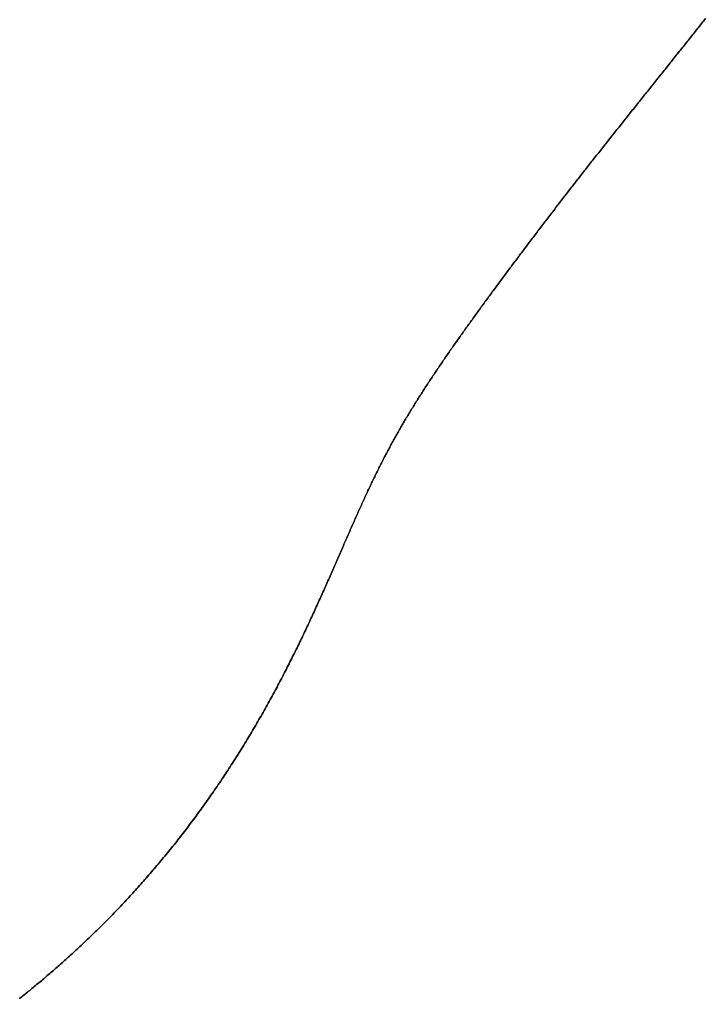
# Model space of a CAD drawing. Header units: inches. Extents: x 130170 to 284068, y 377793 to 804530.
# Drawn here: x 257241.6 to 257311.5, y 735571.9 to 735671.7 of the extents above; entities that cross this region are included whole.
import ezdxf

# ---------------------------------------------------------------- set-up
doc = ezdxf.new("R2010")
doc.units = ezdxf.units.IN
doc.header["$MEASUREMENT"] = 0
doc.layers.add('muni_il', color=7, linetype='Continuous')

msp = doc.modelspace()

# ---------------------------------------------------------------- linework, layer by layer
at = {"layer": 'muni_il'}
for points in [[(257241.623, 735571.885), (257241.736, 735571.975), (257241.849, 735572.066), (257241.963, 735572.157), (257242.077, 735572.249), (257242.191, 735572.341), (257242.306, 735572.434), (257242.422, 735572.528), (257242.538, 735572.622), (257242.654, 735572.717), (257242.771, 735572.813), (257242.888, 735572.909), (257243.005, 735573.005), (257243.124, 735573.103), (257243.242, 735573.201), (257243.361, 735573.3), (257243.48, 735573.399), (257243.6, 735573.499), (257243.72, 735573.6), (257243.841, 735573.701), (257243.962, 735573.803), (257244.083, 735573.905), (257244.205, 735574.009), (257244.327, 735574.113), (257244.45, 735574.217), (257244.573, 735574.322), (257244.696, 735574.428), (257244.82, 735574.535), (257244.944, 735574.642), (257245.069, 735574.75), (257245.193, 735574.859), (257245.319, 735574.968), (257245.444, 735575.078), (257245.57, 735575.189), (257245.696, 735575.3), (257245.823, 735575.412), (257245.95, 735575.525), (257246.077, 735575.638), (257246.205, 735575.752), (257246.333, 735575.867), (257246.462, 735575.983), (257246.59, 735576.099), (257246.719, 735576.216), (257246.848, 735576.333), (257246.978, 735576.451), (257247.108, 735576.57), (257247.238, 735576.69), (257247.368, 735576.81), (257247.499, 735576.931), (257247.63, 735577.053), (257247.761, 735577.176), (257247.893, 735577.299), (257248.025, 735577.422), (257248.157, 735577.547), (257248.289, 735577.672), (257248.422, 735577.798), (257248.555, 735577.925), (257248.688, 735578.052), (257248.821, 735578.18), (257248.954, 735578.309), (257249.088, 735578.438), (257249.222, 735578.568), (257249.356, 735578.699), (257249.49, 735578.83), (257249.624, 735578.963), (257249.759, 735579.095), (257249.894, 735579.229), (257250.029, 735579.363), (257250.164, 735579.498), (257250.299, 735579.634), (257250.435, 735579.77), (257250.57, 735579.907), (257250.706, 735580.045), (257250.842, 735580.183), (257250.977, 735580.322), (257251.113, 735580.462), (257251.25, 735580.602), (257251.386, 735580.743), (257251.522, 735580.885), (257251.658, 735581.027), (257251.795, 735581.17), (257251.931, 735581.314), (257252.068, 735581.458), (257252.205, 735581.603), (257252.342, 735581.749), (257252.478, 735581.895), (257252.615, 735582.042), (257252.752, 735582.19), (257252.889, 735582.338), (257253.026, 735582.487), (257253.162, 735582.636), (257253.299, 735582.786), (257253.436, 735582.937), (257253.573, 735583.088), (257253.71, 735583.24), (257253.847, 735583.393), (257253.983, 735583.546), (257254.12, 735583.7), (257254.257, 735583.855), (257254.393, 735584.01), (257254.53, 735584.165), (257254.666, 735584.322), (257254.803, 735584.478), (257254.939, 735584.636), (257255.075, 735584.794), (257255.211, 735584.953), (257255.347, 735585.112), (257255.483, 735585.271), (257255.619, 735585.432), (257255.755, 735585.593), (257255.89, 735585.754), (257256.026, 735585.916), (257256.161, 735586.079), (257256.296, 735586.242), (257256.431, 735586.405), (257256.566, 735586.569), (257256.701, 735586.734), (257256.835, 735586.899), (257256.969, 735587.065), (257257.103, 735587.231), (257257.237, 735587.398), (257257.371, 735587.565), (257257.504, 735587.733), (257257.637, 735587.901), (257257.77, 735588.069), (257257.903, 735588.239), (257258.036, 735588.408), (257258.168, 735588.578), (257258.3, 735588.749), (257258.432, 735588.92), (257258.564, 735589.091), (257258.695, 735589.263), (257258.826, 735589.435), (257258.957, 735589.608), (257259.087, 735589.781), (257259.217, 735589.955), (257259.347, 735590.129), (257259.477, 735590.303), (257259.606, 735590.478), (257259.735, 735590.653), (257259.864, 735590.829), (257259.992, 735591.005), (257260.12, 735591.181), (257260.248, 735591.358), (257260.375, 735591.535), (257260.502, 735591.712), (257260.629, 735591.89), (257260.755, 735592.068), (257260.881, 735592.246), (257261.007, 735592.425), (257261.132, 735592.604), (257261.257, 735592.784), (257261.382, 735592.963), (257261.506, 735593.143), (257261.63, 735593.323), (257261.753, 735593.504), (257261.876, 735593.685), (257261.999, 735593.866), (257262.121, 735594.047), (257262.243, 735594.228), (257262.364, 735594.41), (257262.486, 735594.592), (257262.606, 735594.774), (257262.726, 735594.957), (257262.846, 735595.14), (257262.966, 735595.322), (257263.084, 735595.505), (257263.203, 735595.689), (257263.321, 735595.872), (257263.439, 735596.056), (257263.556, 735596.24), (257263.673, 735596.424), (257263.789, 735596.608), (257263.905, 735596.792), (257264.02, 735596.976), (257264.135, 735597.161), (257264.25, 735597.345), (257264.364, 735597.53), (257264.478, 735597.715), (257264.591, 735597.9), (257264.703, 735598.085), (257264.816, 735598.27), (257264.927, 735598.455), (257265.039, 735598.64), (257265.15, 735598.825), (257265.26, 735599.011), (257265.37, 735599.196), (257265.479, 735599.381), (257265.588, 735599.567), (257265.696, 735599.752), (257265.805, 735599.937), (257265.912, 735600.123), (257266.019, 735600.308), (257266.126, 735600.494), (257266.232, 735600.679), (257266.337, 735600.864), (257266.442, 735601.05), (257266.547, 735601.235), (257266.651, 735601.42), (257266.754, 735601.605), (257266.857, 735601.79), (257266.96, 735601.975), (257267.062, 735602.16), (257267.164, 735602.345), (257267.265, 735602.529), (257267.366, 735602.714), (257267.466, 735602.898), (257267.565, 735603.082), (257267.665, 735603.266), (257267.763, 735603.45), (257267.861, 735603.634), (257267.959, 735603.818), (257268.056, 735604.001), (257268.153, 735604.185), (257268.249, 735604.368), (257268.345, 735604.551), (257268.44, 735604.733), (257268.535, 735604.916), (257268.629, 735605.098), (257268.723, 735605.28), (257268.816, 735605.462), (257268.909, 735605.644), (257269.002, 735605.825), (257269.093, 735606.006), (257269.185, 735606.187), (257269.276, 735606.368), (257269.366, 735606.548), (257269.456, 735606.728), (257269.546, 735606.908), (257269.635, 735607.087), (257269.723, 735607.266), (257269.811, 735607.445), (257269.899, 735607.624), (257269.986, 735607.802), (257270.073, 735607.98), (257270.159, 735608.158), (257270.245, 735608.335), (257270.33, 735608.512), (257270.415, 735608.688), (257270.499, 735608.864), (257270.583, 735609.04), (257270.667, 735609.216), (257270.75, 735609.391), (257270.833, 735609.566), (257270.915, 735609.74), (257270.997, 735609.914), (257271.078, 735610.087), (257271.159, 735610.261), (257271.24, 735610.433), (257271.32, 735610.606), (257271.399, 735610.778), (257271.479, 735610.949), (257271.558, 735611.12), (257271.636, 735611.291), (257271.714, 735611.461), (257271.792, 735611.631), (257271.869, 735611.8), (257271.946, 735611.969), (257272.023, 735612.138), (257272.099, 735612.306), (257272.174, 735612.473), (257272.25, 735612.64), (257272.325, 735612.807), (257272.399, 735612.973), (257272.474, 735613.139), (257272.548, 735613.304), (257272.621, 735613.469), (257272.694, 735613.633), (257272.767, 735613.797), (257272.84, 735613.96), (257272.912, 735614.123), (257272.984, 735614.285), (257273.056, 735614.447), (257273.127, 735614.609), (257273.198, 735614.77), (257273.268, 735614.93), (257273.339, 735615.09), (257273.408, 735615.249), (257273.478, 735615.408), (257273.548, 735615.566), (257273.617, 735615.724), (257273.686, 735615.882), (257273.754, 735616.038), (257273.822, 735616.195), (257273.891, 735616.351), (257273.958, 735616.506), (257274.026, 735616.661), (257274.093, 735616.815), (257274.16, 735616.969), (257274.227, 735617.122), (257274.293, 735617.275), (257274.36, 735617.427), (257274.426, 735617.579), (257274.492, 735617.73), (257274.557, 735617.881), (257274.623, 735618.031), (257274.688, 735618.181), (257274.753, 735618.33), (257274.818, 735618.479), (257274.883, 735618.627), (257274.947, 735618.774), (257275.011, 735618.922), (257275.076, 735619.068), (257275.139, 735619.215), (257275.203, 735619.36), (257275.267, 735619.505), (257275.331, 735619.65), (257275.394, 735619.795), (257275.457, 735619.938), (257275.52, 735620.082), (257275.583, 735620.224), (257275.646, 735620.367), (257275.709, 735620.508), (257275.772, 735620.65), (257275.834, 735620.791), (257275.897, 735620.931), (257275.959, 735621.071), (257276.021, 735621.21), (257276.084, 735621.349), (257276.146, 735621.488), (257276.208, 735621.626), (257276.27, 735621.764), (257276.332, 735621.901), (257276.394, 735622.038), (257276.456, 735622.174), (257276.517, 735622.31), (257276.579, 735622.446), (257276.641, 735622.581), (257276.703, 735622.715), (257276.764, 735622.849), (257276.826, 735622.983), (257276.888, 735623.117), (257276.95, 735623.25), (257277.011, 735623.382), (257277.073, 735623.515), (257277.135, 735623.646), (257277.197, 735623.778), (257277.258, 735623.909), (257277.32, 735624.04), (257277.382, 735624.17), (257277.444, 735624.3), (257277.506, 735624.429), (257277.568, 735624.559), (257277.63, 735624.688), (257277.692, 735624.816), (257277.754, 735624.944), (257277.816, 735625.072), (257277.879, 735625.2), (257277.941, 735625.327), (257278.004, 735625.454), (257278.066, 735625.581), (257278.129, 735625.707), (257278.192, 735625.833), (257278.255, 735625.959), (257278.318, 735626.084), (257278.381, 735626.21), (257278.444, 735626.334), (257278.507, 735626.459), (257278.571, 735626.583), (257278.634, 735626.708), (257278.698, 735626.831), (257278.762, 735626.955), (257278.826, 735627.079), (257278.89, 735627.202), (257278.954, 735627.325), (257279.019, 735627.447), (257279.083, 735627.57), (257279.148, 735627.692), (257279.213, 735627.814), (257279.278, 735627.936), (257279.344, 735628.058), (257279.409, 735628.179), (257279.475, 735628.301), (257279.541, 735628.422), (257279.607, 735628.543), (257279.673, 735628.664), (257279.739, 735628.784), (257279.806, 735628.905), (257279.873, 735629.025), (257279.94, 735629.146), (257280.007, 735629.266), (257280.074, 735629.386), (257280.142, 735629.506), (257280.21, 735629.625), (257280.278, 735629.745), (257280.346, 735629.865), (257280.415, 735629.984), (257280.483, 735630.104), (257280.552, 735630.223), (257280.621, 735630.342), (257280.691, 735630.461), (257280.76, 735630.58), (257280.83, 735630.699), (257280.9, 735630.818), (257280.971, 735630.937), (257281.041, 735631.056), (257281.112, 735631.175), (257281.183, 735631.294), (257281.255, 735631.412), (257281.326, 735631.531), (257281.398, 735631.65), (257281.47, 735631.768), (257281.542, 735631.887), (257281.615, 735632.006), (257281.688, 735632.124), (257281.761, 735632.243), (257281.834, 735632.362), (257281.908, 735632.48), (257281.981, 735632.599), (257282.055, 735632.718), (257282.13, 735632.836), (257282.204, 735632.955), (257282.279, 735633.074), (257282.354, 735633.193), (257282.43, 735633.311), (257282.505, 735633.43), (257282.581, 735633.549), (257282.657, 735633.668), (257282.734, 735633.787), (257282.81, 735633.906), (257282.888, 735634.025), (257282.965, 735634.144), (257283.042, 735634.264), (257283.12, 735634.383), (257283.198, 735634.502), (257283.276, 735634.622), (257283.355, 735634.741), (257283.433, 735634.861), (257283.512, 735634.98), (257283.592, 735635.1), (257283.671, 735635.22), (257283.751, 735635.34), (257283.831, 735635.46), (257283.912, 735635.58), (257283.992, 735635.701), (257284.073, 735635.821), (257284.154, 735635.941), (257284.235, 735636.062), (257284.317, 735636.182), (257284.399, 735636.303), (257284.481, 735636.424), (257284.563, 735636.545), (257284.646, 735636.666), (257284.729, 735636.787), (257284.812, 735636.909), (257284.895, 735637.03), (257284.979, 735637.152), (257285.062, 735637.273), (257285.146, 735637.395), (257285.231, 735637.517), (257285.315, 735637.639), (257285.4, 735637.761), (257285.485, 735637.883), (257285.57, 735638.006), (257285.656, 735638.128), (257285.742, 735638.251), (257285.827, 735638.374), (257285.914, 735638.497), (257286, 735638.62), (257286.087, 735638.743), (257286.173, 735638.866), (257286.26, 735638.99), (257286.348, 735639.113), (257286.435, 735639.237), (257286.523, 735639.361), (257286.611, 735639.484), (257286.699, 735639.609), (257286.787, 735639.733), (257286.876, 735639.857), (257286.964, 735639.981), (257287.053, 735640.106), (257287.142, 735640.231), (257287.232, 735640.355), (257287.321, 735640.48), (257287.411, 735640.605), (257287.501, 735640.73), (257287.591, 735640.856), (257287.681, 735640.981), (257287.772, 735641.107), (257287.862, 735641.232), (257287.953, 735641.358), (257288.044, 735641.484), (257288.136, 735641.61), (257288.227, 735641.736), (257288.319, 735641.863), (257288.41, 735641.989), (257288.502, 735642.115), (257288.594, 735642.242), (257288.686, 735642.369), (257288.779, 735642.495), (257288.872, 735642.622), (257288.964, 735642.749), (257289.057, 735642.876), (257289.15, 735643.004), (257289.243, 735643.131), (257289.337, 735643.258), (257289.43, 735643.386), (257289.524, 735643.514), (257289.618, 735643.641), (257289.712, 735643.769), (257289.806, 735643.897), (257289.9, 735644.025), (257289.995, 735644.153), (257290.089, 735644.281), (257290.184, 735644.409), (257290.278, 735644.538), (257290.373, 735644.666), (257290.468, 735644.795), (257290.564, 735644.923), (257290.659, 735645.052), (257290.754, 735645.181), (257290.85, 735645.31), (257290.946, 735645.439), (257291.042, 735645.568), (257291.137, 735645.696), (257291.234, 735645.826), (257291.33, 735645.955), (257291.426, 735646.084), (257291.522, 735646.213), (257291.619, 735646.343), (257291.715, 735646.472), (257291.812, 735646.602), (257291.909, 735646.731), (257292.006, 735646.861), (257292.103, 735646.991), (257292.2, 735647.12), (257292.298, 735647.25), (257292.395, 735647.38), (257292.493, 735647.51), (257292.59, 735647.64), (257292.688, 735647.77), (257292.786, 735647.9), (257292.883, 735648.03), (257292.981, 735648.16), (257293.079, 735648.29), (257293.178, 735648.42), (257293.276, 735648.55), (257293.374, 735648.681), (257293.473, 735648.811), (257293.571, 735648.941), (257293.67, 735649.072), (257293.768, 735649.202), (257293.867, 735649.333), (257293.966, 735649.463), (257294.065, 735649.593), (257294.164, 735649.724), (257294.263, 735649.854), (257294.362, 735649.985), (257294.462, 735650.116), (257294.561, 735650.246), (257294.66, 735650.377), (257294.76, 735650.508), (257294.859, 735650.638), (257294.959, 735650.769), (257295.059, 735650.899), (257295.158, 735651.03), (257295.258, 735651.161), (257295.358, 735651.292), (257295.458, 735651.422), (257295.559, 735651.553), (257295.659, 735651.684), (257295.759, 735651.815), (257295.859, 735651.946), (257295.96, 735652.076), (257296.06, 735652.207), (257296.161, 735652.338), (257296.261, 735652.469), (257296.362, 735652.6), (257296.463, 735652.73), (257296.564, 735652.861), (257296.665, 735652.992), (257296.765, 735653.123), (257296.867, 735653.254), (257296.968, 735653.385), (257297.069, 735653.516), (257297.17, 735653.646), (257297.271, 735653.777), (257297.373, 735653.908), (257297.474, 735654.039), (257297.576, 735654.17), (257297.677, 735654.301), (257297.779, 735654.432), (257297.88, 735654.562), (257297.982, 735654.693), (257298.084, 735654.824), (257298.186, 735654.955), (257298.288, 735655.086), (257298.389, 735655.217), (257298.492, 735655.348), (257298.594, 735655.478), (257298.696, 735655.609), (257298.798, 735655.74), (257298.9, 735655.871), (257299.003, 735656.002), (257299.105, 735656.133), (257299.207, 735656.263), (257299.31, 735656.394), (257299.413, 735656.525), (257299.515, 735656.656), (257299.618, 735656.787), (257299.721, 735656.918), (257299.823, 735657.049), (257299.926, 735657.179), (257300.029, 735657.31), (257300.132, 735657.441), (257300.235, 735657.572), (257300.338, 735657.703), (257300.441, 735657.833), (257300.544, 735657.964), (257300.647, 735658.095), (257300.751, 735658.226), (257300.854, 735658.357), (257300.957, 735658.487), (257301.061, 735658.618), (257301.164, 735658.749), (257301.267, 735658.88), (257301.371, 735659.011), (257301.474, 735659.141), (257301.578, 735659.272), (257301.682, 735659.403), (257301.785, 735659.534), (257301.889, 735659.664), (257301.993, 735659.795), (257302.097, 735659.926), (257302.201, 735660.057), (257302.304, 735660.187), (257302.408, 735660.318), (257302.512, 735660.449), (257302.616, 735660.58), (257302.72, 735660.71), (257302.824, 735660.841), (257302.928, 735660.972), (257303.032, 735661.103), (257303.136, 735661.233), (257303.241, 735661.364), (257303.345, 735661.495), (257303.449, 735661.625), (257303.553, 735661.756), (257303.658, 735661.887), (257303.762, 735662.018), (257303.866, 735662.148), (257303.97, 735662.279), (257304.075, 735662.41), (257304.179, 735662.54), (257304.283, 735662.671), (257304.388, 735662.802), (257304.492, 735662.932), (257304.597, 735663.063), (257304.701, 735663.193), (257304.805, 735663.324), (257304.91, 735663.455), (257305.014, 735663.585), (257305.119, 735663.716), (257305.223, 735663.847), (257305.327, 735663.977), (257305.432, 735664.108), (257305.536, 735664.238), (257305.641, 735664.369), (257305.745, 735664.5), (257305.849, 735664.63), (257305.954, 735664.761), (257306.058, 735664.891), (257306.163, 735665.022), (257306.267, 735665.152), (257306.371, 735665.283), (257306.476, 735665.413), (257306.58, 735665.544), (257306.684, 735665.674), (257306.788, 735665.804), (257306.893, 735665.935), (257306.997, 735666.065), (257307.101, 735666.195), (257307.205, 735666.326), (257307.309, 735666.456), (257307.413, 735666.586), (257307.517, 735666.717), (257307.621, 735666.847), (257307.725, 735666.977), (257307.829, 735667.107), (257307.933, 735667.237), (257308.037, 735667.368), (257308.141, 735667.498), (257308.244, 735667.628), (257308.348, 735667.758), (257308.452, 735667.888), (257308.555, 735668.018), (257308.659, 735668.148), (257308.762, 735668.278), (257308.866, 735668.408), (257308.969, 735668.537), (257309.072, 735668.667), (257309.175, 735668.797), (257309.279, 735668.927), (257309.382, 735669.057), (257309.485, 735669.186), (257309.588, 735669.316), (257309.69, 735669.445), (257309.793, 735669.575), (257309.896, 735669.704), (257309.998, 735669.834), (257310.101, 735669.963), (257310.203, 735670.092), (257310.306, 735670.222), (257310.408, 735670.351), (257310.51, 735670.48), (257310.612, 735670.609), (257310.714, 735670.738), (257310.816, 735670.867), (257310.918, 735670.996), (257311.019, 735671.125), (257311.121, 735671.254), (257311.222, 735671.383), (257311.324, 735671.511), (257311.425, 735671.64), (257311.526, 735671.769)], [(257311.526, 735671.769), (257311.425, 735671.64), (257311.324, 735671.511), (257311.222, 735671.383), (257311.121, 735671.254), (257311.019, 735671.125), (257310.918, 735670.996), (257310.816, 735670.867), (257310.714, 735670.738), (257310.612, 735670.609), (257310.51, 735670.48), (257310.408, 735670.351), (257310.306, 735670.222), (257310.203, 735670.092), (257310.101, 735669.963), (257309.998, 735669.834), (257309.896, 735669.704), (257309.793, 735669.575), (257309.69, 735669.445), (257309.588, 735669.316), (257309.485, 735669.186), (257309.382, 735669.057), (257309.279, 735668.927), (257309.175, 735668.797), (257309.072, 735668.667), (257308.969, 735668.537), (257308.866, 735668.408), (257308.762, 735668.278), (257308.659, 735668.148), (257308.555, 735668.018), (257308.452, 735667.888), (257308.348, 735667.758), (257308.244, 735667.628), (257308.141, 735667.498), (257308.037, 735667.368), (257307.933, 735667.237), (257307.829, 735667.107), (257307.725, 735666.977), (257307.621, 735666.847), (257307.517, 735666.717), (257307.413, 735666.586), (257307.309, 735666.456), (257307.205, 735666.326), (257307.101, 735666.195), (257306.997, 735666.065), (257306.893, 735665.935), (257306.788, 735665.804), (257306.684, 735665.674), (257306.58, 735665.544), (257306.476, 735665.413), (257306.371, 735665.283), (257306.267, 735665.152), (257306.163, 735665.022), (257306.058, 735664.891), (257305.954, 735664.761), (257305.849, 735664.63), (257305.745, 735664.5), (257305.641, 735664.369), (257305.536, 735664.238), (257305.432, 735664.108), (257305.327, 735663.977), (257305.223, 735663.847), (257305.119, 735663.716), (257305.014, 735663.585), (257304.91, 735663.455), (257304.805, 735663.324), (257304.701, 735663.193), (257304.597, 735663.063), (257304.492, 735662.932), (257304.388, 735662.802), (257304.283, 735662.671), (257304.179, 735662.54), (257304.075, 735662.41), (257303.97, 735662.279), (257303.866, 735662.148), (257303.762, 735662.018), (257303.658, 735661.887), (257303.553, 735661.756), (257303.449, 735661.625), (257303.345, 735661.495), (257303.241, 735661.364), (257303.136, 735661.233), (257303.032, 735661.103), (257302.928, 735660.972), (257302.824, 735660.841), (257302.72, 735660.71), (257302.616, 735660.58), (257302.512, 735660.449), (257302.408, 735660.318), (257302.304, 735660.187), (257302.201, 735660.057), (257302.097, 735659.926), (257301.993, 735659.795), (257301.889, 735659.664), (257301.785, 735659.534), (257301.682, 735659.403), (257301.578, 735659.272), (257301.474, 735659.141), (257301.371, 735659.011), (257301.267, 735658.88), (257301.164, 735658.749), (257301.061, 735658.618), (257300.957, 735658.487), (257300.854, 735658.357), (257300.751, 735658.226), (257300.647, 735658.095), (257300.544, 735657.964), (257300.441, 735657.833), (257300.338, 735657.703), (257300.235, 735657.572), (257300.132, 735657.441), (257300.029, 735657.31), (257299.926, 735657.179), (257299.823, 735657.049), (257299.721, 735656.918), (257299.618, 735656.787), (257299.515, 735656.656), (257299.413, 735656.525), (257299.31, 735656.394), (257299.207, 735656.263), (257299.105, 735656.133), (257299.003, 735656.002), (257298.9, 735655.871), (257298.798, 735655.74), (257298.696, 735655.609), (257298.594, 735655.478), (257298.492, 735655.348), (257298.389, 735655.217), (257298.288, 735655.086), (257298.186, 735654.955), (257298.084, 735654.824), (257297.982, 735654.693), (257297.88, 735654.562), (257297.779, 735654.432), (257297.677, 735654.301), (257297.576, 735654.17), (257297.474, 735654.039), (257297.373, 735653.908), (257297.271, 735653.777), (257297.17, 735653.646), (257297.069, 735653.516), (257296.968, 735653.385), (257296.867, 735653.254), (257296.765, 735653.123), (257296.665, 735652.992), (257296.564, 735652.861), (257296.463, 735652.73), (257296.362, 735652.6), (257296.261, 735652.469), (257296.161, 735652.338), (257296.06, 735652.207), (257295.96, 735652.076), (257295.859, 735651.946), (257295.759, 735651.815), (257295.659, 735651.684), (257295.559, 735651.553), (257295.458, 735651.422), (257295.358, 735651.292), (257295.258, 735651.161), (257295.158, 735651.03), (257295.059, 735650.899), (257294.959, 735650.769), (257294.859, 735650.638), (257294.76, 735650.508), (257294.66, 735650.377), (257294.561, 735650.246), (257294.462, 735650.116), (257294.362, 735649.985), (257294.263, 735649.854), (257294.164, 735649.724), (257294.065, 735649.593), (257293.966, 735649.463), (257293.867, 735649.333), (257293.768, 735649.202), (257293.67, 735649.072), (257293.571, 735648.941), (257293.473, 735648.811), (257293.374, 735648.681), (257293.276, 735648.55), (257293.178, 735648.42), (257293.079, 735648.29), (257292.981, 735648.16), (257292.883, 735648.03), (257292.786, 735647.9), (257292.688, 735647.77), (257292.59, 735647.64), (257292.493, 735647.51), (257292.395, 735647.38), (257292.298, 735647.25), (257292.2, 735647.12), (257292.103, 735646.991), (257292.006, 735646.861), (257291.909, 735646.731), (257291.812, 735646.602), (257291.715, 735646.472), (257291.619, 735646.343), (257291.522, 735646.213), (257291.426, 735646.084), (257291.33, 735645.955), (257291.234, 735645.826), (257291.137, 735645.696), (257291.042, 735645.568), (257290.946, 735645.439), (257290.85, 735645.31), (257290.754, 735645.181), (257290.659, 735645.052), (257290.564, 735644.923), (257290.468, 735644.795), (257290.373, 735644.666), (257290.278, 735644.538), (257290.184, 735644.409), (257290.089, 735644.281), (257289.995, 735644.153), (257289.9, 735644.025), (257289.806, 735643.897), (257289.712, 735643.769), (257289.618, 735643.641), (257289.524, 735643.514), (257289.43, 735643.386), (257289.337, 735643.258), (257289.243, 735643.131), (257289.15, 735643.004), (257289.057, 735642.876), (257288.964, 735642.749), (257288.872, 735642.622), (257288.779, 735642.495), (257288.686, 735642.369), (257288.594, 735642.242), (257288.502, 735642.115), (257288.41, 735641.989), (257288.319, 735641.863), (257288.227, 735641.736), (257288.136, 735641.61), (257288.044, 735641.484), (257287.953, 735641.358), (257287.862, 735641.232), (257287.772, 735641.107), (257287.681, 735640.981), (257287.591, 735640.856), (257287.501, 735640.73), (257287.411, 735640.605), (257287.321, 735640.48), (257287.232, 735640.355), (257287.142, 735640.231), (257287.053, 735640.106), (257286.964, 735639.981), (257286.876, 735639.857), (257286.787, 735639.733), (257286.699, 735639.609), (257286.611, 735639.484), (257286.523, 735639.361), (257286.435, 735639.237), (257286.348, 735639.113), (257286.26, 735638.99), (257286.173, 735638.866), (257286.087, 735638.743), (257286, 735638.62), (257285.914, 735638.497), (257285.827, 735638.374), (257285.742, 735638.251), (257285.656, 735638.128), (257285.57, 735638.006), (257285.485, 735637.883), (257285.4, 735637.761), (257285.315, 735637.639), (257285.231, 735637.517), (257285.146, 735637.395), (257285.062, 735637.273), (257284.979, 735637.152), (257284.895, 735637.03), (257284.812, 735636.909), (257284.729, 735636.787), (257284.646, 735636.666), (257284.563, 735636.545), (257284.481, 735636.424), (257284.399, 735636.303), (257284.317, 735636.182), (257284.235, 735636.062), (257284.154, 735635.941), (257284.073, 735635.821), (257283.992, 735635.701), (257283.912, 735635.58), (257283.831, 735635.46), (257283.751, 735635.34), (257283.671, 735635.22), (257283.592, 735635.1), (257283.512, 735634.98), (257283.433, 735634.861), (257283.355, 735634.741), (257283.276, 735634.622), (257283.198, 735634.502), (257283.12, 735634.383), (257283.042, 735634.264), (257282.965, 735634.144), (257282.888, 735634.025), (257282.81, 735633.906), (257282.734, 735633.787), (257282.657, 735633.668), (257282.581, 735633.549), (257282.505, 735633.43), (257282.43, 735633.311), (257282.354, 735633.193), (257282.279, 735633.074), (257282.204, 735632.955), (257282.13, 735632.836), (257282.055, 735632.718), (257281.981, 735632.599), (257281.908, 735632.48), (257281.834, 735632.362), (257281.761, 735632.243), (257281.688, 735632.124), (257281.615, 735632.006), (257281.542, 735631.887), (257281.47, 735631.768), (257281.398, 735631.65), (257281.326, 735631.531), (257281.255, 735631.412), (257281.183, 735631.294), (257281.112, 735631.175), (257281.041, 735631.056), (257280.971, 735630.937), (257280.9, 735630.818), (257280.83, 735630.699), (257280.76, 735630.58), (257280.691, 735630.461), (257280.621, 735630.342), (257280.552, 735630.223), (257280.483, 735630.104), (257280.415, 735629.984), (257280.346, 735629.865), (257280.278, 735629.745), (257280.21, 735629.625), (257280.142, 735629.506), (257280.074, 735629.386), (257280.007, 735629.266), (257279.94, 735629.146), (257279.873, 735629.025), (257279.806, 735628.905), (257279.739, 735628.784), (257279.673, 735628.664), (257279.607, 735628.543), (257279.541, 735628.422), (257279.475, 735628.301), (257279.409, 735628.179), (257279.344, 735628.058), (257279.278, 735627.936), (257279.213, 735627.814), (257279.148, 735627.692), (257279.083, 735627.57), (257279.019, 735627.447), (257278.954, 735627.325), (257278.89, 735627.202), (257278.826, 735627.079), (257278.762, 735626.955), (257278.698, 735626.831), (257278.634, 735626.708), (257278.571, 735626.583), (257278.507, 735626.459), (257278.444, 735626.334), (257278.381, 735626.21), (257278.318, 735626.084), (257278.255, 735625.959), (257278.192, 735625.833), (257278.129, 735625.707), (257278.066, 735625.581), (257278.004, 735625.454), (257277.941, 735625.327), (257277.879, 735625.2), (257277.816, 735625.072), (257277.754, 735624.944), (257277.692, 735624.816), (257277.63, 735624.688), (257277.568, 735624.559), (257277.506, 735624.429), (257277.444, 735624.3), (257277.382, 735624.17), (257277.32, 735624.04), (257277.258, 735623.909), (257277.197, 735623.778), (257277.135, 735623.646), (257277.073, 735623.515), (257277.011, 735623.382), (257276.95, 735623.25), (257276.888, 735623.117), (257276.826, 735622.983), (257276.764, 735622.849), (257276.703, 735622.715), (257276.641, 735622.581), (257276.579, 735622.446), (257276.517, 735622.31), (257276.456, 735622.174), (257276.394, 735622.038), (257276.332, 735621.901), (257276.27, 735621.764), (257276.208, 735621.626), (257276.146, 735621.488), (257276.084, 735621.349), (257276.021, 735621.21), (257275.959, 735621.071), (257275.897, 735620.931), (257275.834, 735620.791), (257275.772, 735620.65), (257275.709, 735620.508), (257275.646, 735620.367), (257275.583, 735620.224), (257275.52, 735620.082), (257275.457, 735619.938), (257275.394, 735619.795), (257275.331, 735619.65), (257275.267, 735619.505), (257275.203, 735619.36), (257275.139, 735619.215), (257275.076, 735619.068), (257275.011, 735618.922), (257274.947, 735618.774), (257274.883, 735618.627), (257274.818, 735618.479), (257274.753, 735618.33), (257274.688, 735618.181), (257274.623, 735618.031), (257274.557, 735617.881), (257274.492, 735617.73), (257274.426, 735617.579), (257274.36, 735617.427), (257274.293, 735617.275), (257274.227, 735617.122), (257274.16, 735616.969), (257274.093, 735616.815), (257274.026, 735616.661), (257273.958, 735616.506), (257273.891, 735616.351), (257273.822, 735616.195), (257273.754, 735616.038), (257273.686, 735615.882), (257273.617, 735615.724), (257273.548, 735615.566), (257273.478, 735615.408), (257273.408, 735615.249), (257273.339, 735615.09), (257273.268, 735614.93), (257273.198, 735614.77), (257273.127, 735614.609), (257273.056, 735614.447), (257272.984, 735614.285), (257272.912, 735614.123), (257272.84, 735613.96), (257272.767, 735613.797), (257272.694, 735613.633), (257272.621, 735613.469), (257272.548, 735613.304), (257272.474, 735613.139), (257272.399, 735612.973), (257272.325, 735612.807), (257272.25, 735612.64), (257272.174, 735612.473), (257272.099, 735612.306), (257272.023, 735612.138), (257271.946, 735611.969), (257271.869, 735611.8), (257271.792, 735611.631), (257271.714, 735611.461), (257271.636, 735611.291), (257271.558, 735611.12), (257271.479, 735610.949), (257271.399, 735610.778), (257271.32, 735610.606), (257271.24, 735610.433), (257271.159, 735610.261), (257271.078, 735610.087), (257270.997, 735609.914), (257270.915, 735609.74), (257270.833, 735609.566), (257270.75, 735609.391), (257270.667, 735609.216), (257270.583, 735609.04), (257270.499, 735608.864), (257270.415, 735608.688), (257270.33, 735608.512), (257270.245, 735608.335), (257270.159, 735608.158), (257270.073, 735607.98), (257269.986, 735607.802), (257269.899, 735607.624), (257269.811, 735607.445), (257269.723, 735607.266), (257269.635, 735607.087), (257269.546, 735606.908), (257269.456, 735606.728), (257269.366, 735606.548), (257269.276, 735606.368), (257269.185, 735606.187), (257269.093, 735606.006), (257269.002, 735605.825), (257268.909, 735605.644), (257268.816, 735605.462), (257268.723, 735605.28), (257268.629, 735605.098), (257268.535, 735604.916), (257268.44, 735604.733), (257268.345, 735604.551), (257268.249, 735604.368), (257268.153, 735604.185), (257268.056, 735604.001), (257267.959, 735603.818), (257267.861, 735603.634), (257267.763, 735603.45), (257267.665, 735603.266), (257267.565, 735603.082), (257267.466, 735602.898), (257267.366, 735602.714), (257267.265, 735602.529), (257267.164, 735602.345), (257267.062, 735602.16), (257266.96, 735601.975), (257266.857, 735601.79), (257266.754, 735601.605), (257266.651, 735601.42), (257266.547, 735601.235), (257266.442, 735601.05), (257266.337, 735600.864), (257266.232, 735600.679), (257266.126, 735600.494), (257266.019, 735600.308), (257265.912, 735600.123), (257265.805, 735599.937), (257265.696, 735599.752), (257265.588, 735599.567), (257265.479, 735599.381), (257265.37, 735599.196), (257265.26, 735599.011), (257265.15, 735598.825), (257265.039, 735598.64), (257264.927, 735598.455), (257264.816, 735598.27), (257264.703, 735598.085), (257264.591, 735597.9), (257264.478, 735597.715), (257264.364, 735597.53), (257264.25, 735597.345), (257264.135, 735597.161), (257264.02, 735596.976), (257263.905, 735596.792), (257263.789, 735596.608), (257263.673, 735596.424), (257263.556, 735596.24), (257263.439, 735596.056), (257263.321, 735595.872), (257263.203, 735595.689), (257263.084, 735595.505), (257262.966, 735595.322), (257262.846, 735595.14), (257262.726, 735594.957), (257262.606, 735594.774), (257262.486, 735594.592), (257262.364, 735594.41), (257262.243, 735594.228), (257262.121, 735594.047), (257261.999, 735593.866), (257261.876, 735593.685), (257261.753, 735593.504), (257261.63, 735593.323), (257261.506, 735593.143), (257261.382, 735592.963), (257261.257, 735592.784), (257261.132, 735592.604), (257261.007, 735592.425), (257260.881, 735592.246), (257260.755, 735592.068), (257260.629, 735591.89), (257260.502, 735591.712), (257260.375, 735591.535), (257260.248, 735591.358), (257260.12, 735591.181), (257259.992, 735591.005), (257259.864, 735590.829), (257259.735, 735590.653), (257259.606, 735590.478), (257259.477, 735590.303), (257259.347, 735590.129), (257259.217, 735589.955), (257259.087, 735589.781), (257258.957, 735589.608), (257258.826, 735589.435), (257258.695, 735589.263), (257258.564, 735589.091), (257258.432, 735588.92), (257258.3, 735588.749), (257258.168, 735588.578), (257258.036, 735588.408), (257257.903, 735588.239), (257257.77, 735588.069), (257257.637, 735587.901), (257257.504, 735587.733), (257257.371, 735587.565), (257257.237, 735587.398), (257257.103, 735587.231), (257256.969, 735587.065), (257256.835, 735586.899), (257256.701, 735586.734), (257256.566, 735586.569), (257256.431, 735586.405), (257256.296, 735586.242), (257256.161, 735586.079), (257256.026, 735585.916), (257255.89, 735585.754), (257255.755, 735585.593), (257255.619, 735585.432), (257255.483, 735585.271), (257255.347, 735585.112), (257255.211, 735584.953), (257255.075, 735584.794), (257254.939, 735584.636), (257254.803, 735584.478), (257254.666, 735584.322), (257254.53, 735584.165), (257254.393, 735584.01), (257254.257, 735583.855), (257254.12, 735583.7), (257253.983, 735583.546), (257253.847, 735583.393), (257253.71, 735583.24), (257253.573, 735583.088), (257253.436, 735582.937), (257253.299, 735582.786), (257253.162, 735582.636), (257253.026, 735582.487), (257252.889, 735582.338), (257252.752, 735582.19), (257252.615, 735582.042), (257252.478, 735581.895), (257252.342, 735581.749), (257252.205, 735581.603), (257252.068, 735581.458), (257251.931, 735581.314), (257251.795, 735581.17), (257251.658, 735581.027), (257251.522, 735580.885), (257251.386, 735580.743), (257251.25, 735580.602), (257251.113, 735580.462), (257250.977, 735580.322), (257250.842, 735580.183), (257250.706, 735580.045), (257250.57, 735579.907), (257250.435, 735579.77), (257250.299, 735579.634), (257250.164, 735579.498), (257250.029, 735579.363), (257249.894, 735579.229), (257249.759, 735579.095), (257249.624, 735578.963), (257249.49, 735578.83), (257249.356, 735578.699), (257249.222, 735578.568), (257249.088, 735578.438), (257248.954, 735578.309), (257248.821, 735578.18), (257248.688, 735578.052), (257248.555, 735577.925), (257248.422, 735577.798), (257248.289, 735577.672), (257248.157, 735577.547), (257248.025, 735577.422), (257247.893, 735577.299), (257247.761, 735577.176), (257247.63, 735577.053), (257247.499, 735576.931), (257247.368, 735576.81), (257247.238, 735576.69), (257247.108, 735576.57), (257246.978, 735576.451), (257246.848, 735576.333), (257246.719, 735576.216), (257246.59, 735576.099), (257246.462, 735575.983), (257246.333, 735575.867), (257246.205, 735575.752), (257246.077, 735575.638), (257245.95, 735575.525), (257245.823, 735575.412), (257245.696, 735575.3), (257245.57, 735575.189), (257245.444, 735575.078), (257245.319, 735574.968), (257245.193, 735574.859), (257245.069, 735574.75), (257244.944, 735574.642), (257244.82, 735574.535), (257244.696, 735574.428), (257244.573, 735574.322), (257244.45, 735574.217), (257244.327, 735574.113), (257244.205, 735574.009), (257244.083, 735573.905), (257243.962, 735573.803), (257243.841, 735573.701), (257243.72, 735573.6), (257243.6, 735573.499), (257243.48, 735573.399), (257243.361, 735573.3), (257243.242, 735573.201), (257243.124, 735573.103), (257243.005, 735573.005), (257242.888, 735572.909), (257242.771, 735572.813), (257242.654, 735572.717), (257242.538, 735572.622), (257242.422, 735572.528), (257242.306, 735572.434), (257242.191, 735572.341), (257242.077, 735572.249), (257241.963, 735572.157), (257241.849, 735572.066), (257241.736, 735571.975), (257241.623, 735571.885)]]:
    msp.add_lwpolyline(points, dxfattribs=at)

doc.saveas('drawing.dxf')
